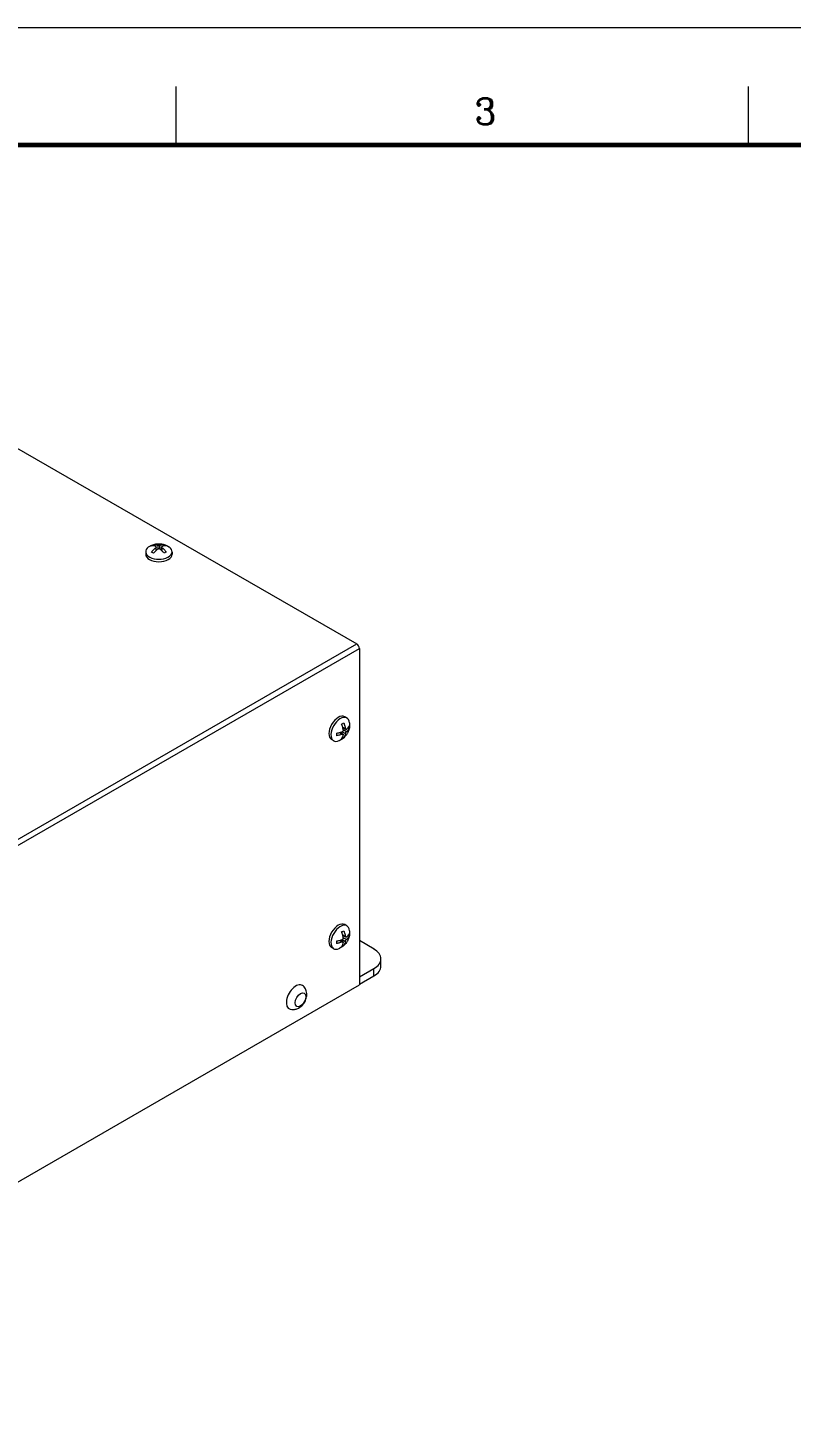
# Model space of a CAD drawing. Header units: millimetres. Extents: x 24 to 1656, y 24 to 1164.
# Drawn here: x 408.6 to 663.8, y 704.3 to 1164 of the extents above; entities that cross this region are included whole.
import ezdxf
from ezdxf.enums import TextEntityAlignment as Align

# ---------------------------------------------------------------- set-up
doc = ezdxf.new("R2010")
doc.units = ezdxf.units.MM
doc.header["$LTSCALE"] = 4
doc.layers.get('0').update_dxf_attribs({"lineweight": 18})
doc.layers.add('SkizziergeometrieWIN-ISO', color=7, linetype='Continuous', lineweight=50)
doc.layers.add('굵은실선_A3', color=7, linetype='Continuous', lineweight=18)
doc.layers.add('가는실선_A3', color=9, linetype='Continuous', lineweight=5, true_color=0x808080)
doc.styles.add('텍스트 스타일36', font='ROMANC.shx', dxfattribs={"width": 0.941937})

# ---------------------------------------------------------------- blocks, each defined once
blk = doc.blocks.new('경계 A3_경계')
at = {"layer": 'SkizziergeometrieWIN-ISO', "lineweight": 18}
blk.add_line((6, 291), (414, 291), dxfattribs=at)
at = {"layer": '가는실선_A3', "color": 7}
for p, q in [((114.57, 281.16), (114.57, 286.06)), ((162.34, 281.16), (162.34, 286.06))]:
    blk.add_line(p, q, dxfattribs=at)
at = {"layer": '가는실선_A3', "color": 7, "lineweight": 60}
blk.add_line((401.22, 281.16), (19.02, 281.16), dxfattribs=at)
at = {"layer": '가는실선_A3', "color": 7, "style": '텍스트 스타일36', "width": 0.941937}
blk.add_text('3', height=2.2, dxfattribs=at).set_placement((140.38, 283.98), align=Align.MIDDLE_CENTER)

msp = doc.modelspace()

# ---------------------------------------------------------------- linework, layer by layer
at = {"layer": '가는실선_A3'}
for p, q in [((451.4, 990.07), (451.4, 989.03)), ((452.11, 990.89), (452.11, 989.66)), ((452.82, 989.66), (452.82, 990.89)), ((453.52, 989.03), (453.52, 990.07)), ((276.75, 818.29), (518.58, 957.91)), ((277.6, 816.82), (519.43, 956.44)), ((514.75, 929.59), (513.85, 930.11)), ((515.1, 928.57), (514.04, 929.18)), ((512.79, 928.27), (513.69, 927.75)), ((513.69, 928.57), (514.75, 927.95)), ((514.75, 860.1), (513.85, 860.62)), ((515.1, 859.08), (514.04, 859.7)), ((512.79, 858.79), (513.69, 858.27)), ((513.69, 859.08), (514.75, 858.47)), ((524.28, 846.92), (524.28, 849.36))]:
    msp.add_line(p, q, dxfattribs=at)
at = {"layer": '굵은실선_A3'}
for p, q in [((400.49, 1026.09), (518.58, 957.91)), ((448.06, 988.74), (448.06, 987.92)), ((450.7, 990.67), (450.7, 991.09)), ((451.55, 989.18), (451.55, 990.31)), ((451.61, 989.23), (451.55, 989.26)), ((453.38, 989.26), (453.32, 989.23)), ((453.38, 989.18), (453.38, 990.31)), ((454.23, 990.67), (454.23, 991.09)), ((456.86, 988.74), (456.86, 987.92)), ((519.43, 956.44), (519.43, 843.93)), ((515.26, 933.15), (514.56, 933.55)), ((514.88, 929.34), (513.9, 929.91)), ((513.92, 929.83), (513.98, 929.86)), ((515.62, 929.9), (515.99, 929.69)), ((510.86, 925.53), (510.16, 925.93)), ((513.96, 927.76), (512.99, 928.32)), ((513.06, 928.28), (513.06, 928.35)), ((513.85, 926.84), (514.22, 926.63)), ((514.88, 859.86), (513.9, 860.42)), ((513.92, 860.35), (513.98, 860.38)), ((515.26, 863.66), (514.56, 864.07)), ((515.62, 860.42), (515.99, 860.21)), ((510.86, 856.04), (510.16, 856.45)), ((513.96, 858.28), (512.99, 858.84)), ((513.06, 858.8), (513.06, 858.86)), ((513.85, 857.36), (514.22, 857.14)), ((524.32, 855.9), (519.43, 858.74)), ((526.64, 850.19), (526.64, 852.64)), ((519.43, 846.58), (524.28, 849.36)), ((519.43, 844.14), (524.28, 846.92)), ((277.6, 704.31), (519.43, 843.93))]:
    msp.add_line(p, q, dxfattribs=at)
for centre, major_axis, start_param, end_param in [((452.46, 988.74), (4.4, 0), 2.462972, 6.961806), ((452.46, 987.92), (4.4, 0), 3.141593, 6.283185), ((518.58, 956.93), (0.6, -1.04), 0.785398, 2.356194), ((512.36, 929.74), (-2.2, -3.81), 3.141593, 6.283185), ((513.06, 929.34), (-2.2, -3.81), 2.462972, 6.961806), ((512.36, 860.26), (-2.2, -3.81), 3.141593, 6.283185), ((513.06, 859.85), (-2.2, -3.81), 2.462972, 6.961806), ((518.64, 852.64), (8, 0), 5.494254, 7.065051), ((518.64, 850.19), (8, 0), 5.494254, 6.283185), ((498.21, 839.85), (-2.25, -3.9), 2.981761, 6.443017)]:
    msp.add_ellipse(centre, major_axis=major_axis, ratio=0.57735, start_param=start_param, end_param=end_param, dxfattribs=at)
msp.add_ellipse((499.77, 838.95), major_axis=(-1.27, -2.2), ratio=0.57735, dxfattribs=at)
for points, knots in [([(449.04, 990.33), (449.55, 990.7), (450.02, 990.92), (450.93, 991.25), (451.35, 991.34), (452.18, 991.44), (452.57, 991.45), (453.39, 991.37), (453.81, 991.3), (454.72, 991), (455.22, 990.79), (455.81, 990.39), (455.85, 990.36), (455.89, 990.33)], [3.034815, 3.034815, 3.034815, 3.034815, 3.365168, 3.365168, 3.722039, 3.722039, 4.078909, 4.078909, 4.435779, 4.435779, 4.79265, 4.79265, 4.819167, 4.819167, 4.819167, 4.819167]), ([(449.99, 990.68), (450.11, 990.77), (450.23, 990.84), (450.34, 990.91), (450.46, 990.97), (450.57, 991.04), (450.7, 991.09)], [2.96480732, 2.96480732, 2.96480732, 2.96480732, 3.01310833, 3.01310833, 3.01310833, 3.06140934, 3.06140934, 3.06140934, 3.06140934]), ([(451.4, 990.48), (451.33, 990.51), (451.26, 990.53), (450.88, 990.65), (450.58, 990.69), (450.21, 990.7), (450.1, 990.7), (449.99, 990.68)], [0.0957398, 0.0957398, 0.0957398, 0.0957398, 0.1243697, 0.1243697, 0.2487394, 0.2487394, 0.2988934, 0.2988934, 0.2988934, 0.2988934]), ([(449.99, 988.64), (450.1, 988.78), (450.21, 988.91), (450.58, 989.33), (450.88, 989.63), (451.26, 989.96), (451.33, 990.01), (451.4, 990.07)], [3.1951461, 3.1951461, 3.1951461, 3.1951461, 3.2453001, 3.2453001, 3.3696698, 3.3696698, 3.3982997, 3.3982997, 3.3982997, 3.3982997]), ([(449.99, 988.64), (450.11, 988.59), (450.23, 988.52), (450.34, 988.46), (450.46, 988.39), (450.57, 988.32), (450.7, 988.23)], [-0.04830101, -0.04830101, -0.04830101, -0.04830101, 0, 0, 0, 0.04830101, 0.04830101, 0.04830101, 0.04830101]), ([(450.7, 991.09), (450.8, 991.1), (450.91, 991.11), (451.28, 991.1), (451.58, 991.06), (451.97, 990.94), (452.04, 990.91), (452.11, 990.89)], [3.1951461, 3.1951461, 3.1951461, 3.1951461, 3.2453001, 3.2453001, 3.3696698, 3.3696698, 3.3982997, 3.3982997, 3.3982997, 3.3982997]), ([(452.11, 989.66), (452.04, 989.61), (451.97, 989.55), (451.58, 989.22), (451.28, 988.92), (450.91, 988.5), (450.8, 988.37), (450.7, 988.23)], [0.0957398, 0.0957398, 0.0957398, 0.0957398, 0.1243697, 0.1243697, 0.2487394, 0.2487394, 0.2988934, 0.2988934, 0.2988934, 0.2988934]), ([(451.4, 990.48), (451.42, 990.47), (451.44, 990.46), (451.48, 990.44), (451.5, 990.42), (451.53, 990.38), (451.54, 990.37), (451.55, 990.33), (451.55, 990.31), (451.55, 990.27), (451.54, 990.25), (451.53, 990.21), (451.51, 990.19), (451.47, 990.13), (451.44, 990.1), (451.4, 990.07), (451.4, 990.07), (451.4, 990.07)], [-0.1994332, -0.1994332, -0.1994332, -0.1994332, -0.19164586, -0.19164586, -0.17799426, -0.17799426, -0.16750014, -0.16750014, -0.1579054, -0.1579054, -0.14809949, -0.14809949, -0.13671142, -0.13671142, -0.12083143, -0.12083143, -0.12032463, -0.12032463, -0.12032463, -0.12032463]), ([(452.82, 990.89), (452.8, 990.88), (452.78, 990.87), (452.72, 990.86), (452.68, 990.85), (452.61, 990.84), (452.57, 990.84), (452.51, 990.83), (452.48, 990.83), (452.41, 990.83), (452.38, 990.84), (452.31, 990.84), (452.27, 990.85), (452.19, 990.86), (452.15, 990.87), (452.11, 990.89), (452.11, 990.89), (452.11, 990.89)], [-0.1994332, -0.1994332, -0.1994332, -0.1994332, -0.19164586, -0.19164586, -0.17799426, -0.17799426, -0.16750014, -0.16750014, -0.1579054, -0.1579054, -0.14809949, -0.14809949, -0.13671142, -0.13671142, -0.12083143, -0.12083143, -0.12032463, -0.12032463, -0.12032463, -0.12032463]), ([(452.11, 989.66), (452.13, 989.68), (452.15, 989.69), (452.2, 989.72), (452.24, 989.74), (452.32, 989.76), (452.35, 989.77), (452.42, 989.78), (452.45, 989.78), (452.52, 989.78), (452.55, 989.77), (452.62, 989.76), (452.65, 989.75), (452.73, 989.72), (452.78, 989.69), (452.81, 989.66), (452.82, 989.66), (452.82, 989.66)], [-0.1994332, -0.1994332, -0.1994332, -0.1994332, -0.19164586, -0.19164586, -0.17799426, -0.17799426, -0.16750014, -0.16750014, -0.1579054, -0.1579054, -0.14809949, -0.14809949, -0.13671142, -0.13671142, -0.12083143, -0.12083143, -0.12032463, -0.12032463, -0.12032463, -0.12032463]), ([(452.82, 990.89), (452.89, 990.91), (452.96, 990.94), (453.34, 991.06), (453.64, 991.1), (454.01, 991.11), (454.12, 991.1), (454.23, 991.09)], [0.0957398, 0.0957398, 0.0957398, 0.0957398, 0.1243697, 0.1243697, 0.2487394, 0.2487394, 0.2988934, 0.2988934, 0.2988934, 0.2988934]), ([(454.23, 988.23), (454.12, 988.37), (454.01, 988.5), (453.64, 988.92), (453.34, 989.22), (452.96, 989.55), (452.89, 989.61), (452.82, 989.66)], [-0.2988934, -0.2988934, -0.2988934, -0.2988934, -0.2487394, -0.2487394, -0.1243697, -0.1243697, -0.0957398, -0.0957398, -0.0957398, -0.0957398]), ([(453.52, 990.07), (453.51, 990.08), (453.49, 990.1), (453.45, 990.14), (453.43, 990.17), (453.4, 990.22), (453.39, 990.24), (453.38, 990.28), (453.38, 990.3), (453.38, 990.33), (453.38, 990.35), (453.4, 990.39), (453.41, 990.41), (453.45, 990.45), (453.48, 990.46), (453.52, 990.48), (453.52, 990.48), (453.52, 990.48)], [-0.1994332, -0.1994332, -0.1994332, -0.1994332, -0.19164586, -0.19164586, -0.17799426, -0.17799426, -0.16750014, -0.16750014, -0.1579054, -0.1579054, -0.14809949, -0.14809949, -0.13671142, -0.13671142, -0.12083143, -0.12083143, -0.12032463, -0.12032463, -0.12032463, -0.12032463]), ([(454.94, 990.68), (454.83, 990.7), (454.72, 990.7), (454.35, 990.69), (454.05, 990.65), (453.67, 990.53), (453.6, 990.51), (453.52, 990.48)], [3.1951461, 3.1951461, 3.1951461, 3.1951461, 3.2453001, 3.2453001, 3.3696698, 3.3696698, 3.3982997, 3.3982997, 3.3982997, 3.3982997]), ([(453.52, 990.07), (453.6, 990.01), (453.67, 989.96), (454.05, 989.63), (454.35, 989.33), (454.72, 988.91), (454.83, 988.78), (454.94, 988.64)], [0.0957398, 0.0957398, 0.0957398, 0.0957398, 0.1243697, 0.1243697, 0.2487394, 0.2487394, 0.2988934, 0.2988934, 0.2988934, 0.2988934]), ([(454.23, 991.09), (454.35, 991.04), (454.47, 990.97), (454.58, 990.91), (454.7, 990.84), (454.82, 990.77), (454.94, 990.68)], [2.96480732, 2.96480732, 2.96480732, 2.96480732, 3.01310833, 3.01310833, 3.01310833, 3.06140934, 3.06140934, 3.06140934, 3.06140934]), ([(454.94, 988.64), (454.82, 988.59), (454.7, 988.52), (454.58, 988.46), (454.47, 988.39), (454.35, 988.32), (454.23, 988.23)], [2.96480732, 2.96480732, 2.96480732, 2.96480732, 3.01310833, 3.01310833, 3.01310833, 3.06140934, 3.06140934, 3.06140934, 3.06140934]), ([(516.16, 931.5), (516.22, 930.88), (516.17, 930.36), (516.01, 929.41), (515.87, 929), (515.55, 928.23), (515.35, 927.89), (514.88, 927.22), (514.61, 926.89), (513.9, 926.25), (513.46, 925.92), (512.82, 925.61), (512.78, 925.59), (512.73, 925.57)], [1.464019, 1.464019, 1.464019, 1.464019, 1.794372, 1.794372, 2.151242, 2.151242, 2.508113, 2.508113, 2.864983, 2.864983, 3.221853, 3.221853, 3.24837, 3.24837, 3.24837, 3.24837]), ([(513.51, 931.12), (513.64, 931.18), (513.77, 931.25), (513.88, 931.31), (514, 931.38), (514.11, 931.45), (514.22, 931.53)], [2.96480732, 2.96480732, 2.96480732, 2.96480732, 3.01310833, 3.01310833, 3.01310833, 3.06140934, 3.06140934, 3.06140934, 3.06140934]), ([(514.04, 929.18), (514.03, 929.27), (514.01, 929.36), (513.92, 929.85), (513.81, 930.27), (513.63, 930.8), (513.58, 930.96), (513.51, 931.12)], [0.0957398, 0.0957398, 0.0957398, 0.0957398, 0.1243697, 0.1243697, 0.2487394, 0.2487394, 0.2988934, 0.2988934, 0.2988934, 0.2988934]), ([(514.04, 929.18), (514.04, 929.16), (514.05, 929.13), (514.05, 929.07), (514.04, 929.02), (514.02, 928.95), (514.01, 928.92), (513.99, 928.85), (513.97, 928.83), (513.94, 928.77), (513.92, 928.74), (513.87, 928.69), (513.85, 928.67), (513.78, 928.61), (513.74, 928.59), (513.69, 928.57), (513.69, 928.57), (513.69, 928.57)], [-0.1994332, -0.1994332, -0.1994332, -0.1994332, -0.19164586, -0.19164586, -0.17799426, -0.17799426, -0.16750014, -0.16750014, -0.1579054, -0.1579054, -0.14809949, -0.14809949, -0.13671142, -0.13671142, -0.12083143, -0.12083143, -0.12032463, -0.12032463, -0.12032463, -0.12032463]), ([(514.22, 931.53), (514.28, 931.36), (514.34, 931.2), (514.52, 930.67), (514.63, 930.26), (514.72, 929.77), (514.74, 929.68), (514.75, 929.59)], [3.1951461, 3.1951461, 3.1951461, 3.1951461, 3.2453001, 3.2453001, 3.3696698, 3.3696698, 3.3982997, 3.3982997, 3.3982997, 3.3982997]), ([(515.1, 929.38), (515.09, 929.37), (515.07, 929.36), (515.03, 929.34), (515, 929.33), (514.96, 929.32), (514.94, 929.32), (514.9, 929.33), (514.88, 929.34), (514.85, 929.36), (514.84, 929.37), (514.81, 929.41), (514.79, 929.43), (514.77, 929.49), (514.76, 929.54), (514.75, 929.58), (514.75, 929.59), (514.75, 929.59)], [-0.1994332, -0.1994332, -0.1994332, -0.1994332, -0.19164586, -0.19164586, -0.17799426, -0.17799426, -0.16750014, -0.16750014, -0.1579054, -0.1579054, -0.14809949, -0.14809949, -0.13671142, -0.13671142, -0.12083143, -0.12083143, -0.12032463, -0.12032463, -0.12032463, -0.12032463]), ([(515.1, 929.38), (515.16, 929.43), (515.22, 929.48), (515.51, 929.75), (515.7, 929.99), (515.89, 930.31), (515.94, 930.41), (515.99, 930.51)], [0.0957398, 0.0957398, 0.0957398, 0.0957398, 0.1243697, 0.1243697, 0.2487394, 0.2487394, 0.2988934, 0.2988934, 0.2988934, 0.2988934]), ([(515.99, 929.69), (515.94, 929.59), (515.89, 929.49), (515.7, 929.18), (515.51, 928.94), (515.22, 928.67), (515.16, 928.62), (515.1, 928.57)], [3.1951461, 3.1951461, 3.1951461, 3.1951461, 3.2453001, 3.2453001, 3.3696698, 3.3696698, 3.3982997, 3.3982997, 3.3982997, 3.3982997]), ([(515.99, 930.51), (516, 930.36), (516, 930.22), (516, 930.09), (516, 929.96), (516, 929.82), (515.99, 929.69)], [2.96480732, 2.96480732, 2.96480732, 2.96480732, 3.01310833, 3.01310833, 3.01310833, 3.06140934, 3.06140934, 3.06140934, 3.06140934]), ([(511.74, 928.06), (511.92, 928.08), (512.08, 928.11), (512.63, 928.22), (513.04, 928.33), (513.52, 928.5), (513.6, 928.53), (513.69, 928.57)], [3.1951461, 3.1951461, 3.1951461, 3.1951461, 3.2453001, 3.2453001, 3.3696698, 3.3696698, 3.3982997, 3.3982997, 3.3982997, 3.3982997]), ([(511.74, 928.06), (511.75, 927.91), (511.76, 927.77), (511.76, 927.64), (511.76, 927.51), (511.75, 927.37), (511.74, 927.24)], [-0.04830101, -0.04830101, -0.04830101, -0.04830101, 0, 0, 0, 0.04830101, 0.04830101, 0.04830101, 0.04830101]), ([(513.69, 927.75), (513.6, 927.72), (513.52, 927.68), (513.04, 927.51), (512.63, 927.4), (512.08, 927.29), (511.92, 927.26), (511.74, 927.24)], [0.0957398, 0.0957398, 0.0957398, 0.0957398, 0.1243697, 0.1243697, 0.2487394, 0.2487394, 0.2988934, 0.2988934, 0.2988934, 0.2988934]), ([(513.51, 926.22), (513.58, 926.31), (513.63, 926.4), (513.81, 926.72), (513.92, 927.01), (514.01, 927.4), (514.03, 927.47), (514.04, 927.55)], [-0.2988934, -0.2988934, -0.2988934, -0.2988934, -0.2487394, -0.2487394, -0.1243697, -0.1243697, -0.0957398, -0.0957398, -0.0957398, -0.0957398]), ([(514.22, 926.63), (514.11, 926.55), (514, 926.48), (513.88, 926.41), (513.77, 926.35), (513.64, 926.28), (513.51, 926.22)], [2.96480732, 2.96480732, 2.96480732, 2.96480732, 3.01310833, 3.01310833, 3.01310833, 3.06140934, 3.06140934, 3.06140934, 3.06140934]), ([(513.69, 927.75), (513.71, 927.76), (513.73, 927.77), (513.79, 927.78), (513.82, 927.79), (513.88, 927.79), (513.9, 927.78), (513.94, 927.77), (513.96, 927.76), (513.99, 927.74), (514, 927.73), (514.03, 927.7), (514.03, 927.68), (514.05, 927.62), (514.05, 927.59), (514.04, 927.55), (514.04, 927.55), (514.04, 927.55)], [-0.1994332, -0.1994332, -0.1994332, -0.1994332, -0.19164586, -0.19164586, -0.17799426, -0.17799426, -0.16750014, -0.16750014, -0.1579054, -0.1579054, -0.14809949, -0.14809949, -0.13671142, -0.13671142, -0.12083143, -0.12083143, -0.12032463, -0.12032463, -0.12032463, -0.12032463]), ([(514.75, 927.95), (514.74, 927.88), (514.72, 927.8), (514.63, 927.42), (514.52, 927.13), (514.34, 926.81), (514.28, 926.72), (514.22, 926.63)], [0.0957398, 0.0957398, 0.0957398, 0.0957398, 0.1243697, 0.1243697, 0.2487394, 0.2487394, 0.2988934, 0.2988934, 0.2988934, 0.2988934]), ([(514.75, 927.95), (514.75, 927.97), (514.76, 927.99), (514.77, 928.05), (514.78, 928.09), (514.81, 928.16), (514.83, 928.19), (514.86, 928.25), (514.87, 928.28), (514.9, 928.33), (514.92, 928.36), (514.96, 928.42), (514.98, 928.44), (515.04, 928.51), (515.07, 928.54), (515.1, 928.57), (515.1, 928.57), (515.1, 928.57)], [-0.1994332, -0.1994332, -0.1994332, -0.1994332, -0.19164586, -0.19164586, -0.17799426, -0.17799426, -0.16750014, -0.16750014, -0.1579054, -0.1579054, -0.14809949, -0.14809949, -0.13671142, -0.13671142, -0.12083143, -0.12083143, -0.12032463, -0.12032463, -0.12032463, -0.12032463]), ([(516.16, 862.02), (516.22, 861.39), (516.17, 860.87), (516.01, 859.93), (515.87, 859.51), (515.55, 858.75), (515.35, 858.4), (514.88, 857.73), (514.61, 857.41), (513.9, 856.76), (513.46, 856.44), (512.82, 856.13), (512.78, 856.11), (512.73, 856.09)], [1.464019, 1.464019, 1.464019, 1.464019, 1.794372, 1.794372, 2.151242, 2.151242, 2.508113, 2.508113, 2.864983, 2.864983, 3.221853, 3.221853, 3.24837, 3.24837, 3.24837, 3.24837]), ([(513.51, 861.63), (513.64, 861.7), (513.77, 861.76), (513.88, 861.83), (514, 861.89), (514.11, 861.97), (514.22, 862.04)], [2.96480732, 2.96480732, 2.96480732, 2.96480732, 3.01310833, 3.01310833, 3.01310833, 3.06140934, 3.06140934, 3.06140934, 3.06140934]), ([(514.04, 859.7), (514.03, 859.79), (514.01, 859.88), (513.92, 860.37), (513.81, 860.78), (513.63, 861.31), (513.58, 861.47), (513.51, 861.63)], [0.0957398, 0.0957398, 0.0957398, 0.0957398, 0.1243697, 0.1243697, 0.2487394, 0.2487394, 0.2988934, 0.2988934, 0.2988934, 0.2988934]), ([(514.04, 859.7), (514.04, 859.67), (514.05, 859.65), (514.05, 859.58), (514.04, 859.54), (514.02, 859.46), (514.01, 859.43), (513.99, 859.37), (513.97, 859.34), (513.94, 859.29), (513.92, 859.26), (513.87, 859.21), (513.85, 859.18), (513.78, 859.13), (513.74, 859.1), (513.69, 859.08), (513.69, 859.08), (513.69, 859.08)], [-0.1994332, -0.1994332, -0.1994332, -0.1994332, -0.19164586, -0.19164586, -0.17799426, -0.17799426, -0.16750014, -0.16750014, -0.1579054, -0.1579054, -0.14809949, -0.14809949, -0.13671142, -0.13671142, -0.12083143, -0.12083143, -0.12032463, -0.12032463, -0.12032463, -0.12032463]), ([(514.22, 862.04), (514.28, 861.88), (514.34, 861.72), (514.52, 861.19), (514.63, 860.78), (514.72, 860.29), (514.74, 860.19), (514.75, 860.1)], [3.1951461, 3.1951461, 3.1951461, 3.1951461, 3.2453001, 3.2453001, 3.3696698, 3.3696698, 3.3982997, 3.3982997, 3.3982997, 3.3982997]), ([(515.1, 859.9), (515.09, 859.89), (515.07, 859.88), (515.03, 859.85), (515, 859.84), (514.96, 859.84), (514.94, 859.84), (514.9, 859.85), (514.88, 859.85), (514.85, 859.88), (514.84, 859.89), (514.81, 859.93), (514.79, 859.95), (514.77, 860.01), (514.76, 860.05), (514.75, 860.1), (514.75, 860.1), (514.75, 860.1)], [-0.1994332, -0.1994332, -0.1994332, -0.1994332, -0.19164586, -0.19164586, -0.17799426, -0.17799426, -0.16750014, -0.16750014, -0.1579054, -0.1579054, -0.14809949, -0.14809949, -0.13671142, -0.13671142, -0.12083143, -0.12083143, -0.12032463, -0.12032463, -0.12032463, -0.12032463]), ([(515.1, 859.9), (515.16, 859.95), (515.22, 860), (515.51, 860.27), (515.7, 860.51), (515.89, 860.83), (515.94, 860.92), (515.99, 861.02)], [0.0957398, 0.0957398, 0.0957398, 0.0957398, 0.1243697, 0.1243697, 0.2487394, 0.2487394, 0.2988934, 0.2988934, 0.2988934, 0.2988934]), ([(515.99, 860.21), (515.94, 860.11), (515.89, 860.01), (515.7, 859.69), (515.51, 859.45), (515.22, 859.18), (515.16, 859.13), (515.1, 859.08)], [3.1951461, 3.1951461, 3.1951461, 3.1951461, 3.2453001, 3.2453001, 3.3696698, 3.3696698, 3.3982997, 3.3982997, 3.3982997, 3.3982997]), ([(515.99, 861.02), (516, 860.88), (516, 860.74), (516, 860.6), (516, 860.47), (516, 860.34), (515.99, 860.21)], [2.96480732, 2.96480732, 2.96480732, 2.96480732, 3.01310833, 3.01310833, 3.01310833, 3.06140934, 3.06140934, 3.06140934, 3.06140934]), ([(511.74, 858.57), (511.92, 858.6), (512.08, 858.63), (512.63, 858.74), (513.04, 858.85), (513.52, 859.02), (513.6, 859.05), (513.69, 859.08)], [3.1951461, 3.1951461, 3.1951461, 3.1951461, 3.2453001, 3.2453001, 3.3696698, 3.3696698, 3.3982997, 3.3982997, 3.3982997, 3.3982997]), ([(511.74, 858.57), (511.75, 858.43), (511.76, 858.29), (511.76, 858.15), (511.76, 858.02), (511.75, 857.89), (511.74, 857.76)], [-0.04830101, -0.04830101, -0.04830101, -0.04830101, 0, 0, 0, 0.04830101, 0.04830101, 0.04830101, 0.04830101]), ([(513.69, 858.27), (513.6, 858.23), (513.52, 858.2), (513.04, 858.03), (512.63, 857.92), (512.08, 857.81), (511.92, 857.78), (511.74, 857.76)], [0.0957398, 0.0957398, 0.0957398, 0.0957398, 0.1243697, 0.1243697, 0.2487394, 0.2487394, 0.2988934, 0.2988934, 0.2988934, 0.2988934]), ([(513.51, 856.74), (513.58, 856.82), (513.63, 856.91), (513.81, 857.24), (513.92, 857.52), (514.01, 857.91), (514.03, 857.99), (514.04, 858.06)], [-0.2988934, -0.2988934, -0.2988934, -0.2988934, -0.2487394, -0.2487394, -0.1243697, -0.1243697, -0.0957398, -0.0957398, -0.0957398, -0.0957398]), ([(514.22, 857.14), (514.11, 857.07), (514, 857), (513.88, 856.93), (513.77, 856.86), (513.64, 856.8), (513.51, 856.74)], [2.96480732, 2.96480732, 2.96480732, 2.96480732, 3.01310833, 3.01310833, 3.01310833, 3.06140934, 3.06140934, 3.06140934, 3.06140934]), ([(513.69, 858.27), (513.71, 858.27), (513.73, 858.28), (513.79, 858.3), (513.82, 858.3), (513.88, 858.3), (513.9, 858.3), (513.94, 858.29), (513.96, 858.28), (513.99, 858.26), (514, 858.25), (514.03, 858.21), (514.03, 858.19), (514.05, 858.14), (514.05, 858.1), (514.04, 858.06), (514.04, 858.06), (514.04, 858.06)], [-0.1994332, -0.1994332, -0.1994332, -0.1994332, -0.19164586, -0.19164586, -0.17799426, -0.17799426, -0.16750014, -0.16750014, -0.1579054, -0.1579054, -0.14809949, -0.14809949, -0.13671142, -0.13671142, -0.12083143, -0.12083143, -0.12032463, -0.12032463, -0.12032463, -0.12032463]), ([(514.75, 858.47), (514.74, 858.39), (514.72, 858.32), (514.63, 857.93), (514.52, 857.65), (514.34, 857.32), (514.28, 857.23), (514.22, 857.14)], [0.0957398, 0.0957398, 0.0957398, 0.0957398, 0.1243697, 0.1243697, 0.2487394, 0.2487394, 0.2988934, 0.2988934, 0.2988934, 0.2988934]), ([(514.75, 858.47), (514.75, 858.49), (514.76, 858.51), (514.77, 858.57), (514.78, 858.6), (514.81, 858.68), (514.83, 858.71), (514.86, 858.77), (514.87, 858.79), (514.9, 858.85), (514.92, 858.88), (514.96, 858.93), (514.98, 858.96), (515.04, 859.02), (515.07, 859.05), (515.1, 859.08), (515.1, 859.08), (515.1, 859.08)], [-0.1994332, -0.1994332, -0.1994332, -0.1994332, -0.19164586, -0.19164586, -0.17799426, -0.17799426, -0.16750014, -0.16750014, -0.1579054, -0.1579054, -0.14809949, -0.14809949, -0.13671142, -0.13671142, -0.12083143, -0.12083143, -0.12032463, -0.12032463, -0.12032463, -0.12032463]), ([(496.35, 835.79), (496.73, 835.7), (497.1, 835.67), (497.86, 835.71), (498.22, 835.79), (498.97, 836.05), (499.32, 836.25), (500.04, 836.77), (500.37, 837.1), (500.98, 837.85), (501.24, 838.29), (501.64, 839.22), (501.79, 839.73), (501.89, 840.79), (501.88, 841.35), (501.56, 842.38), (501.35, 842.82), (500.95, 843.32), (500.88, 843.4), (500.79, 843.49)], [2.516026, 2.516026, 2.516026, 2.516026, 2.714228, 2.714228, 2.949729, 2.949729, 3.258494, 3.258494, 3.669125, 3.669125, 4.129283, 4.129283, 4.590513, 4.590513, 5.002413, 5.002413, 5.277773, 5.277773, 5.337955, 5.337955, 5.337955, 5.337955])]:
    msp.add_open_spline(points, degree=3, knots=knots, dxfattribs=at)

# ---------------------------------------------------------------- block references
at = {"xscale": 4, "yscale": 4, "zscale": 4}
msp.add_blockref('경계 A3_경계', (0, 0), dxfattribs=at)

doc.saveas('drawing.dxf')
